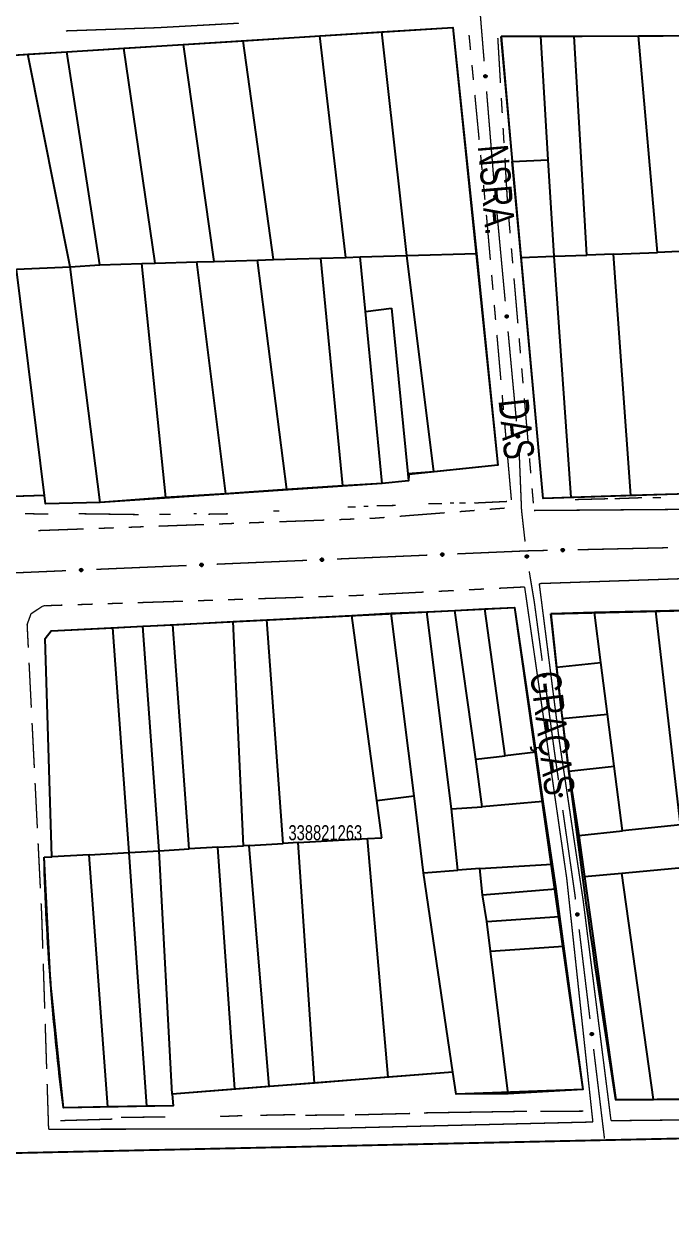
# Model space of a CAD drawing. Extents: x 203614 to 206284, y 4847494 to 4848495.
# Drawn here: x 204378.3 to 204464.2, y 4847542.4 to 4847702.6 of the extents above; entities that cross this region are included whole.
import ezdxf

# ---------------------------------------------------------------- set-up
doc = ezdxf.new("R2010")
doc.units = 0
doc.header["$LTSCALE"] = 1.5
doc.header["$MEASUREMENT"] = 0
doc.linetypes.add('PHANTOMX2', pattern=[5, 2.5, -0.5, 0.5, -0.5, 0.5, -0.5])
for name, color, linetype in [('CD-MALHA-LOTES', 40, 'CONTINUOUS'), ('CD_TXT_QUADRA', 7, 'CONTINUOUS'), ('HD-VALAS-DRENOS', 170, 'CONTINUOUS'), ('LM-LIM-SETOR-FISCAL', 7, 'CONTINUOUS'), ('RU-QUADRAS', 210, 'CONTINUOUS'), ('SV-EIXO-RUA-N-PAV', 6, 'CONTINUOUS'), ('SV-RUA-NAO-PAV-S-GUIA-C-GUIA', 7, 'PHANTOMX2'), ('SV-RUA-PAVIM-S-GUIA-C-GUIA', 7, 'CONTINUOUS'), ('SV-TXT-RUA-N-PAV-S-GUIA-C-GUIA', 7, 'CONTINUOUS')]:
    doc.layers.add(name, color=color, linetype=linetype)
doc.styles.add('ARIAL', font='ARIAL.TTF')
doc.linetypes.add('Limite', pattern='A,20,-3,[130,ltypeshp.shx,S=6.35,R=0,X=0,Y=0],-3,20', length=46)

msp = doc.modelspace()

# ---------------------------------------------------------------- linework, layer by layer
at = {"layer": 'CD-MALHA-LOTES', "flags": 128}
for points in [[(204425.82, 4847701.61), (204435.25, 4847702.2)], [(204435.25, 4847702.2), (204438.4, 4847672.17)], [(204399.51, 4847699.94), (204407.43, 4847700.44)], [(204407.43, 4847700.44), (204417.59, 4847701.09)], [(204411.46, 4847671.37), (204407.43, 4847700.44)], [(204417.59, 4847701.09), (204425.82, 4847701.61)], [(204421.04, 4847671.67), (204417.59, 4847701.09)], [(204429.17, 4847671.91), (204425.82, 4847701.61)], [(204446.94, 4847701.02), (204441.69, 4847701)], [(204441.69, 4847701), (204443.15, 4847684.41)], [(204446.94, 4847701.02), (204451.39, 4847701.04)], [(204447.93, 4847684.64), (204446.94, 4847701.02)], [(204451.39, 4847701.04), (204459.9, 4847701.07)], [(204453.08, 4847671.97), (204451.39, 4847701.04)], [(204459.9, 4847701.07), (204468.32, 4847701.11)], [(204462.46, 4847672.32), (204459.9, 4847701.07)], [(204378.82, 4847698.64), (204384, 4847698.96)], [(204384, 4847698.96), (204391.56, 4847699.44)], [(204388.4, 4847670.66), (204384, 4847698.96)], [(204391.56, 4847699.44), (204399.51, 4847699.94)], [(204395.73, 4847670.89), (204391.56, 4847699.44)], [(204403.56, 4847671.13), (204399.51, 4847699.94)], [(204374.33, 4847698.35), (204378.82, 4847698.64)], [(204384.44, 4847670.43), (204378.82, 4847698.64)], [(204443.15, 4847684.41), (204447.93, 4847684.64)], [(204444.32, 4847671.65), (204443.15, 4847684.41)], [(204448.71, 4847671.81), (204447.93, 4847684.64)], [(204411.46, 4847671.37), (204417.73, 4847671.56)], [(204417.73, 4847671.56), (204421.04, 4847671.67)], [(204420.68, 4847641.32), (204417.73, 4847671.56)], [(204421.04, 4847671.67), (204422.95, 4847671.72)], [(204422.95, 4847671.72), (204429.17, 4847671.91)], [(204423.67, 4847664.5), (204422.95, 4847671.72)], [(204429.17, 4847671.91), (204438.4, 4847672.17)], [(204432.74, 4847643.21), (204429.17, 4847671.91)], [(204438.4, 4847672.17), (204441.23, 4847644.09)], [(204444.32, 4847671.65), (204448.71, 4847671.81)], [(204447.27, 4847639.64), (204444.32, 4847671.65)], [(204448.71, 4847671.81), (204453.08, 4847671.97)], [(204450.98, 4847639.77), (204448.71, 4847671.81)], [(204456.59, 4847672.1), (204453.08, 4847671.97)], [(204456.59, 4847672.1), (204462.46, 4847672.32)], [(204458.9, 4847640.03), (204456.59, 4847672.1)], [(204465.33, 4847672.43), (204462.46, 4847672.32)], [(204377.31, 4847670.12), (204384.44, 4847670.43)], [(204381.05, 4847640.04), (204377.31, 4847670.12)], [(204384.44, 4847670.43), (204388.4, 4847670.66)], [(204388.45, 4847639.11), (204384.44, 4847670.43)], [(204388.4, 4847670.66), (204393.97, 4847670.84)], [(204393.97, 4847670.84), (204395.73, 4847670.89)], [(204397.17, 4847639.79), (204393.97, 4847670.84)], [(204395.73, 4847670.89), (204401.29, 4847671.06)], [(204401.29, 4847671.06), (204403.56, 4847671.13)], [(204405.12, 4847640.29), (204401.29, 4847671.06)], [(204403.56, 4847671.13), (204409.32, 4847671.31)], [(204409.32, 4847671.31), (204411.46, 4847671.37)], [(204413.23, 4847640.83), (204409.32, 4847671.31)], [(204423.67, 4847664.5), (204427.14, 4847664.91)], [(204425.87, 4847641.66), (204423.67, 4847664.5)], [(204427.14, 4847664.91), (204429.273038, 4847642.907036)], [(204432.74, 4847643.21), (204429.273038, 4847642.907036)], [(204429.273038, 4847642.907036), (204429.36, 4847642.01)], [(204441.23, 4847644.09), (204432.74, 4847643.21)], [(204420.68, 4847641.32), (204413.23, 4847640.83)], [(204425.87, 4847641.66), (204420.68, 4847641.32)], [(204429.36, 4847642.01), (204425.87, 4847641.66)], [(204381.05, 4847640.04), (204372.76, 4847639.8)], [(204381.19, 4847638.94), (204381.05, 4847640.04)], [(204397.17, 4847639.79), (204388.45, 4847639.11)], [(204405.12, 4847640.29), (204397.17, 4847639.79)], [(204413.23, 4847640.83), (204405.12, 4847640.29)], [(204450.98, 4847639.77), (204447.27, 4847639.64)], [(204458.9, 4847640.03), (204450.98, 4847639.77)], [(204468.13, 4847640.33), (204458.9, 4847640.03)], [(204388.45, 4847639.11), (204381.19, 4847638.94)], [(204435.51, 4847624.78), (204439.51, 4847624.99)], [(204439.51, 4847624.99), (204443.46, 4847625.19)], [(204442.2, 4847605.5), (204439.51, 4847624.99)], [(204443.46, 4847625.19), (204446.27, 4847605.97)], [(204406.09, 4847623.31), (204410.58, 4847623.55)], [(204410.58, 4847623.55), (204421.87, 4847624.14)], [(204412.75, 4847593.85), (204410.58, 4847623.55)], [(204421.87, 4847624.14), (204427.07, 4847624.41)], [(204425.16, 4847599.56), (204421.87, 4847624.14)], [(204427.07, 4847624.41), (204431.82, 4847624.59)], [(204430.12, 4847600.18), (204427.07, 4847624.41)], [(204431.82, 4847624.59), (204435.51, 4847624.78)], [(204435.08, 4847598.43), (204431.82, 4847624.59)], [(204438.31, 4847605.05), (204435.51, 4847624.78)], [(204454.07, 4847624.5), (204448.27, 4847624.36)], [(204448.27, 4847624.36), (204449.04, 4847617.28)], [(204462.22, 4847624.7), (204454.07, 4847624.5)], [(204454.92, 4847617.86), (204454.07, 4847624.5)], [(204469.47, 4847624.88), (204462.22, 4847624.7)], [(204465.51, 4847596.34), (204462.22, 4847624.7)], [(204382.04, 4847592.06), (204381.14, 4847621.07), (204381.92, 4847622.07), (204390.11, 4847622.48)], [(204390.11, 4847622.48), (204394.11, 4847622.69)], [(204392.28, 4847592.66), (204390.11, 4847622.48)], [(204394.11, 4847622.69), (204398.1, 4847622.9)], [(204396.28, 4847592.89), (204394.11, 4847622.69)], [(204398.1, 4847622.9), (204406.09, 4847623.31)], [(204400.27, 4847593.12), (204398.1, 4847622.9)], [(204407.45, 4847593.54), (204406.09, 4847623.31)], [(204449.04, 4847617.28), (204454.92, 4847617.86)], [(204449.04, 4847617.28), (204449.78, 4847610.44)], [(204455.8, 4847611.03), (204454.92, 4847617.86)], [(204449.78, 4847610.44), (204455.8, 4847611.03)], [(204456.69, 4847604.13), (204455.8, 4847611.03)], [(204449.78, 4847610.44), (204450.68, 4847603.47)], [(204446.27, 4847605.97), (204442.2, 4847605.5)], [(204446.27, 4847605.97), (204447.23, 4847599.42)], [(204438.31, 4847605.05), (204442.2, 4847605.5)], [(204439.17, 4847598.7), (204438.31, 4847605.05)], [(204450.68, 4847603.47), (204456.69, 4847604.13)], [(204450.68, 4847603.47), (204451.99, 4847594.91)], [(204457.8, 4847595.52), (204456.69, 4847604.13)], [(204425.16, 4847599.56), (204430.12, 4847600.18)], [(204425.82, 4847594.61), (204425.16, 4847599.56)], [(204431.37, 4847589.96), (204430.12, 4847600.18)], [(204447.23, 4847599.42), (204439.17, 4847598.7)], [(204447.23, 4847599.42), (204448.47, 4847591.1)], [(204435.08, 4847598.43), (204439.17, 4847598.7)], [(204435.93, 4847590.29), (204435.08, 4847598.43)], [(204465.51, 4847596.34), (204457.8, 4847595.52)], [(204423.95, 4847594.5), (204425.82, 4847594.61)], [(204451.99, 4847594.91), (204457.8, 4847595.52)], [(204451.99, 4847594.91), (204452.76, 4847589.45)], [(204396.28, 4847592.89), (204400.27, 4847593.12)], [(204404.07, 4847593.34), (204400.27, 4847593.12)], [(204404.07, 4847593.34), (204407.45, 4847593.54)], [(204406.34, 4847561.22), (204404.07, 4847593.34)], [(204408.23, 4847593.59), (204407.45, 4847593.54)], [(204408.23, 4847593.59), (204412.75, 4847593.85)], [(204410.89, 4847561.57), (204408.23, 4847593.59)], [(204414.73, 4847593.96), (204412.75, 4847593.85)], [(204414.73, 4847593.96), (204423.95, 4847594.5)], [(204416.9, 4847562.04), (204414.73, 4847593.96)], [(204426.66, 4847562.8), (204423.95, 4847594.5)], [(204381, 4847592.03), (204382.04, 4847592.06)], [(204383.55, 4847558.76), (204381.86, 4847575.46), (204381, 4847592.03)], [(204386.99, 4847592.35), (204382.04, 4847592.06)], [(204386.99, 4847592.35), (204392.28, 4847592.66)], [(204389.46, 4847558.88), (204386.99, 4847592.35)], [(204392.28, 4847592.66), (204396.28, 4847592.89)], [(204394.65, 4847558.95), (204392.28, 4847592.66)], [(204397.99, 4847560.57), (204396.28, 4847592.89)], [(204431.37, 4847589.96), (204435.93, 4847590.29)], [(204435.26, 4847563.47), (204431.37, 4847589.96)], [(204438.85, 4847590.53), (204435.93, 4847590.29)], [(204438.85, 4847590.53), (204448.47, 4847591.1)], [(204439.19, 4847587.03), (204438.85, 4847590.53)], [(204448.47, 4847591.1), (204448.93, 4847587.82)], [(204452.76, 4847589.45), (204457.7, 4847589.91)], [(204457.7, 4847589.91), (204466.19, 4847590.71)], [(204461.91, 4847559.85), (204457.7, 4847589.91)], [(204452.76, 4847589.45), (204456.93, 4847559.81)], [(204439.19, 4847587.03), (204448.93, 4847587.82)], [(204439.77, 4847583.5), (204439.19, 4847587.03)], [(204448.93, 4847587.82), (204449.43, 4847584.17)], [(204439.77, 4847583.5), (204449.43, 4847584.17)], [(204440.27, 4847579.53), (204439.77, 4847583.5)], [(204449.43, 4847584.17), (204449.96, 4847580.21)], [(204440.27, 4847579.53), (204449.96, 4847580.21)], [(204449.96, 4847580.21), (204452.53, 4847561.19)], [(204442.61, 4847560.61), (204440.27, 4847579.53)], [(204426.66, 4847562.8), (204416.9, 4847562.04)], [(204435.26, 4847563.47), (204426.66, 4847562.8)], [(204435.69, 4847560.57), (204435.26, 4847563.47)], [(204406.34, 4847561.22), (204397.99, 4847560.57)], [(204410.89, 4847561.57), (204406.34, 4847561.22)], [(204416.9, 4847562.04), (204410.89, 4847561.57)], [(204452.53, 4847561.19), (204442.61, 4847560.61)], [(204397.99, 4847560.57), (204398.11, 4847559)], [(204442.61, 4847560.61), (204435.69, 4847560.57)], [(204456.93, 4847559.81), (204461.91, 4847559.85)], [(204461.91, 4847559.85), (204469.89, 4847559.92)], [(204389.46, 4847558.88), (204383.55, 4847558.76)], [(204394.65, 4847558.95), (204389.46, 4847558.88)], [(204398.11, 4847559), (204394.65, 4847558.95)]]:
    msp.add_lwpolyline(points, dxfattribs=at)
at = {"layer": 'HD-VALAS-DRENOS', "const_width": 0.18, "flags": 128}
for points in [[(204406.85, 4847702.76), (204396, 4847702.16), (204383.88, 4847701.74)], [(204455.87, 4847639.62), (204451.49, 4847639.51)], [(204460.38, 4847639.76), (204456.77, 4847639.63)], [(204462.9, 4847639.78), (204461.81, 4847639.77)], [(204412.24, 4847637.98), (204411.42, 4847637.98)], [(204422.37, 4847638.52), (204421.32, 4847638.51)], [(204424.04, 4847638.63), (204423.42, 4847638.63)], [(204427.68, 4847638.73), (204425.15, 4847638.69)], [(204433.82, 4847638.97), (204432.02, 4847638.97)], [(204435.42, 4847639.05), (204434.89, 4847639.05)], [(204436.99, 4847639.05), (204436.11, 4847639.05)], [(204442.47, 4847639.26), (204438.1, 4847639.05)], [(204381.55, 4847637.58), (204378.45, 4847637.64)], [(204393.54, 4847637.52), (204385.57, 4847637.63)], [(204397.8, 4847637.56), (204396.29, 4847637.56)], [(204401.27, 4847637.63), (204400.84, 4847637.62)], [(204405.39, 4847637.62), (204402.8, 4847637.57)], [(204407.3, 4847557.71), (204404.37, 4847557.6)], [(204414.37, 4847557.85), (204409.71, 4847557.76)], [(204420.85, 4847557.82), (204415.68, 4847557.76)], [(204429.6, 4847558), (204422.26, 4847557.82)], [(204445.13, 4847558.29), (204431.43, 4847558.08)], [(204452.6, 4847558.31), (204446.88, 4847558.27)], [(204390.04, 4847557.25), (204383.15, 4847557.05)], [(204397.08, 4847557.55), (204391.21, 4847557.47)]]:
    msp.add_lwpolyline(points, dxfattribs=at)
at = {"layer": 'LM-LIM-SETOR-FISCAL', "linetype": 'Limite', "ltscale": 0.1, "const_width": 0.25}
msp.add_lwpolyline([(204221.1, 4847542.54), (204302.25, 4847551.62), (204365.793187, 4847552.497693), (205446.22, 4847576.17)], dxfattribs=at)
at = {"layer": 'RU-QUADRAS', "color": 6, "linetype": 'Continuous'}
for points in [[(204296.16, 4847693.42), (204435.25, 4847702.2), (204441.23, 4847644.09), (204429.43, 4847642.86), (204429.36, 4847642.01), (204425.87, 4847641.66), (204388.45, 4847639.11), (204381.19, 4847638.94), (204381.05, 4847640.04), (204365.35, 4847639.58), (204365.35, 4847637.75), (204360.08, 4847637.65), (204359.97, 4847640.06), (204345.37, 4847639.54), (204345.5, 4847638.09), (204335.99, 4847637.85), (204335.95, 4847638.84), (204321.89, 4847638.21), (204321.86, 4847636.65), (204302.68, 4847635.93)], [(204441.69, 4847701), (204624.62, 4847701.75), (204631.92, 4847675.47), (204636.96, 4847653.38), (204638.65, 4847647.74), (204491.21, 4847641.09), (204447.27, 4847639.64)]]:
    msp.add_lwpolyline(points, close=True, dxfattribs=at)
for points in [[(204448.27, 4847624.36), (204636.97, 4847628.94), (204644.03, 4847629.45), (204659.21, 4847566.26), (204626.49, 4847563.29), (204528.36, 4847560.39), (204456.93, 4847559.81, -0.0136644506)], [(204381, 4847592.03), (204382.04, 4847592.06), (204381.14, 4847621.07), (204381.92, 4847622.07), (204443.46, 4847625.19), (204452.53, 4847561.19), (204435.69, 4847560.57), (204435.26, 4847563.47), (204397.99, 4847560.57), (204398.11, 4847559), (204383.55, 4847558.76, -0.024504783)]]:
    msp.add_lwpolyline(points, format="xyb", close=True, dxfattribs=at)
at = {"layer": 'SV-EIXO-RUA-N-PAV', "const_width": 0.18, "flags": 128}
for points in [[(204438.65, 4847707.15), (204439.423072, 4847697.697958)], [(204439.749139, 4847693.71127), (204440.645822, 4847682.747879)], [(204440.645822, 4847682.747879), (204440.68, 4847682.33)], [(204440.68, 4847682.33), (204440.734106, 4847681.7518)], [(204441.106786, 4847677.769199), (204442.224825, 4847665.821397)], [(204442.597505, 4847661.838796), (204443.715544, 4847649.890993)], [(204444.072316, 4847645.907325), (204444.356914, 4847638.913113)], [(204444.356914, 4847638.913113), (204444.39, 4847638.1)], [(204444.39, 4847638.1), (204444.855294, 4847633.939724)], [(204451.859473, 4847632.851376), (204463.856491, 4847633.118859)], [(204403.89916, 4847630.930714), (204415.888094, 4847631.44593)], [(204419.884406, 4847631.617669), (204431.87334, 4847632.132885)], [(204435.869652, 4847632.304624), (204444.861353, 4847632.691036)], [(204444.861353, 4847632.691036), (204445.07, 4847632.7)], [(204445.07, 4847632.7), (204447.860467, 4847632.762216)], [(204374.33, 4847629.66), (204383.917602, 4847630.072021)], [(204387.913913, 4847630.243759), (204399.902848, 4847630.758975)], [(204445.409482, 4847629.979744), (204446.066024, 4847626.033993)], [(204446.066024, 4847626.033993), (204446.08, 4847625.95)], [(204446.08, 4847625.95), (204447.13424, 4847618.105673)], [(204447.667031, 4847614.141315), (204448.732612, 4847606.2126)], [(204448.732612, 4847606.2126), (204448.78, 4847605.86)], [(204448.78, 4847605.86), (204449.296974, 4847602.252625)], [(204449.864419, 4847598.293079), (204451.42489, 4847587.404327)], [(204451.42489, 4847587.404327), (204451.49, 4847586.95)], [(204451.49, 4847586.95), (204451.555069, 4847586.412896)], [(204452.036147, 4847582.44193), (204453.479378, 4847570.529035)], [(204453.960455, 4847566.558069), (204455.403687, 4847554.645174)]]:
    msp.add_lwpolyline(points, dxfattribs=at)
at = {"layer": 'SV-EIXO-RUA-N-PAV', "flags": 128}
for points in [[(204439.684107, 4847695.85679), (204439.721839, 4847695.825672), (204439.747905, 4847695.791213), (204439.761373, 4847695.756214), (204439.76521, 4847695.722183), (204439.765214, 4847695.686926), (204439.757375, 4847695.651379), (204439.739936, 4847695.613853), (204439.708987, 4847695.575783), (204439.671931, 4847695.551401), (204439.638325, 4847695.536362), (204439.60307, 4847695.530318), (204439.56882, 4847695.530888), (204439.532165, 4847695.540251), (204439.494308, 4847695.558295), (204439.45678, 4847695.590343), (204439.431458, 4847695.624301), (204439.41932, 4847695.658496), (204439.413468, 4847695.693977), (204439.413896, 4847695.729971), (204439.421791, 4847695.764821), (204439.440027, 4847695.802904), (204439.472149, 4847695.839525), (204439.505731, 4847695.865167), (204439.539745, 4847695.877782), (204439.574807, 4847695.882757), (204439.610169, 4847695.883191), (204439.64623, 4847695.876799), (204439.684107, 4847695.85679)], [(204441.016661, 4847679.913811), (204441.054755, 4847679.883137), (204441.081222, 4847679.848985), (204441.095098, 4847679.814146), (204441.099333, 4847679.780163), (204441.099749, 4847679.744908), (204441.092327, 4847679.709271), (204441.075328, 4847679.671544), (204441.044826, 4847679.633115), (204441.008058, 4847679.608301), (204440.97463, 4847679.592869), (204440.939449, 4847679.586413), (204440.905194, 4847679.586583), (204440.868432, 4847679.595516), (204440.830366, 4847679.613116), (204440.792467, 4847679.644723), (204440.766749, 4847679.678383), (204440.754212, 4847679.712433), (204440.747945, 4847679.747843), (204440.747952, 4847679.78384), (204440.755439, 4847679.81878), (204440.773228, 4847679.857074), (204440.80492, 4847679.894068), (204440.838199, 4847679.920101), (204440.872064, 4847679.933113), (204440.907064, 4847679.938498), (204440.942419, 4847679.939345), (204440.978552, 4847679.933376), (204441.016661, 4847679.913811)], [(204442.50738, 4847663.983408), (204442.545473, 4847663.952734), (204442.571941, 4847663.918581), (204442.585817, 4847663.883742), (204442.590052, 4847663.849759), (204442.590468, 4847663.814504), (204442.583046, 4847663.778868), (204442.566047, 4847663.74114), (204442.535545, 4847663.702711), (204442.498777, 4847663.677897), (204442.465349, 4847663.662466), (204442.430168, 4847663.65601), (204442.395913, 4847663.656179), (204442.359151, 4847663.665113), (204442.321085, 4847663.682713), (204442.283186, 4847663.714319), (204442.257468, 4847663.747979), (204442.244931, 4847663.78203), (204442.238664, 4847663.81744), (204442.23867, 4847663.853437), (204442.246158, 4847663.888376), (204442.263947, 4847663.92667), (204442.295638, 4847663.963664), (204442.328918, 4847663.989698), (204442.362783, 4847664.00271), (204442.397783, 4847664.008094), (204442.433138, 4847664.008942), (204442.469271, 4847664.002972), (204442.50738, 4847663.983408)], [(204443.998099, 4847648.053004), (204444.036192, 4847648.02233), (204444.062659, 4847647.988177), (204444.076536, 4847647.953339), (204444.08077, 4847647.919355), (204444.081187, 4847647.884101), (204444.073765, 4847647.848464), (204444.056766, 4847647.810736), (204444.026264, 4847647.772307), (204443.989496, 4847647.747494), (204443.956068, 4847647.732062), (204443.920886, 4847647.725606), (204443.886632, 4847647.725776), (204443.849869, 4847647.734709), (204443.811804, 4847647.752309), (204443.773904, 4847647.783916), (204443.748186, 4847647.817576), (204443.735649, 4847647.851626), (204443.729383, 4847647.887036), (204443.729389, 4847647.923033), (204443.736877, 4847647.957973), (204443.754666, 4847647.996267), (204443.786357, 4847648.03326), (204443.819636, 4847648.059294), (204443.853501, 4847648.072306), (204443.888502, 4847648.077691), (204443.923857, 4847648.078538), (204443.95999, 4847648.072569), (204443.998099, 4847648.053004)], [(204417.737976, 4847631.63561), (204417.770528, 4847631.672111), (204417.80597, 4847631.696825), (204417.841463, 4847631.708931), (204417.875616, 4847631.711449), (204417.910847, 4847631.710091), (204417.946065, 4847631.700884), (204417.982889, 4847631.682008), (204418.019734, 4847631.64961), (204418.042666, 4847631.611639), (204418.056395, 4847631.577477), (204418.061072, 4847631.542015), (204418.059179, 4847631.507813), (204418.048406, 4847631.471547), (204418.028912, 4847631.434415), (204417.995438, 4847631.398155), (204417.960526, 4847631.374164), (204417.925888, 4847631.363357), (204417.890207, 4847631.358881), (204417.854256, 4847631.360699), (204417.819738, 4847631.369935), (204417.782388, 4847631.38963), (204417.747036, 4847631.423143), (204417.72271, 4847631.45769), (204417.71142, 4847631.492167), (204417.707804, 4847631.527395), (204417.708737, 4847631.562747), (204417.716518, 4847631.598534), (204417.737976, 4847631.63561)], [(204433.723222, 4847632.322565), (204433.755775, 4847632.359066), (204433.791216, 4847632.38378), (204433.826709, 4847632.395885), (204433.860862, 4847632.398404), (204433.896093, 4847632.397045), (204433.931311, 4847632.387839), (204433.968135, 4847632.368963), (204434.00498, 4847632.336565), (204434.027912, 4847632.298594), (204434.041641, 4847632.264432), (204434.046318, 4847632.22897), (204434.044425, 4847632.194767), (204434.033652, 4847632.158501), (204434.014158, 4847632.12137), (204433.980684, 4847632.08511), (204433.945772, 4847632.061119), (204433.911134, 4847632.050311), (204433.875453, 4847632.045835), (204433.839502, 4847632.047654), (204433.804984, 4847632.05689), (204433.767634, 4847632.076585), (204433.732282, 4847632.110098), (204433.707957, 4847632.144645), (204433.696666, 4847632.179122), (204433.69305, 4847632.214349), (204433.693983, 4847632.249702), (204433.701764, 4847632.285489), (204433.723222, 4847632.322565)], [(204445.166216, 4847632.11242), (204445.206406, 4847632.084549), (204445.235248, 4847632.052376), (204445.25158, 4847632.018619), (204445.258234, 4847631.985026), (204445.261171, 4847631.949891), (204445.256316, 4847631.913815), (204445.242059, 4847631.874968), (204445.214383, 4847631.834456), (204445.179484, 4847631.807077), (204445.147245, 4847631.789294), (204445.112615, 4847631.780339), (204445.078436, 4847631.778058), (204445.041129, 4847631.784339), (204445.001903, 4847631.799172), (204444.96184, 4847631.827987), (204444.93378, 4847631.859722), (204444.91884, 4847631.892788), (204444.910058, 4847631.92766), (204444.907489, 4847631.963565), (204444.912459, 4847631.998951), (204444.927464, 4847632.038419), (204444.956429, 4847632.077584), (204444.987761, 4847632.105931), (204445.020609, 4847632.121332), (204445.055134, 4847632.129205), (204445.090338, 4847632.132579), (204445.126806, 4847632.129209), (204445.166216, 4847632.11242)], [(204449.713871, 4847632.913646), (204449.747171, 4847632.949468), (204449.783116, 4847632.973445), (204449.818851, 4847632.984814), (204449.853049, 4847632.986627), (204449.888244, 4847632.984541), (204449.923264, 4847632.974609), (204449.959691, 4847632.954976), (204449.995859, 4847632.921824), (204450.018001, 4847632.883388), (204450.031022, 4847632.84895), (204450.034966, 4847632.813399), (204450.032366, 4847632.779242), (204450.020847, 4847632.743207), (204450.00059, 4847632.706486), (204449.966374, 4847632.670924), (204449.930974, 4847632.64766), (204449.89612, 4847632.63757), (204449.860355, 4847632.633832), (204449.824449, 4847632.636392), (204449.790129, 4847632.64634), (204449.753193, 4847632.666802), (204449.718542, 4847632.701038), (204449.694935, 4847632.73608), (204449.684358, 4847632.770783), (204449.681471, 4847632.806078), (204449.683134, 4847632.841403), (204449.691652, 4847632.877022), (204449.713871, 4847632.913646)], [(204385.767483, 4847630.2617), (204385.800036, 4847630.298201), (204385.835478, 4847630.322916), (204385.870971, 4847630.335021), (204385.905124, 4847630.33754), (204385.940355, 4847630.336181), (204385.975573, 4847630.326974), (204386.012397, 4847630.308098), (204386.049242, 4847630.2757), (204386.072173, 4847630.23773), (204386.085903, 4847630.203568), (204386.09058, 4847630.168106), (204386.088686, 4847630.133903), (204386.077914, 4847630.097637), (204386.05842, 4847630.060506), (204386.024946, 4847630.024245), (204385.990034, 4847630.000254), (204385.955396, 4847629.989447), (204385.919715, 4847629.984971), (204385.883764, 4847629.986789), (204385.849245, 4847629.996025), (204385.811895, 4847630.01572), (204385.776544, 4847630.049233), (204385.752218, 4847630.083781), (204385.740928, 4847630.118258), (204385.737312, 4847630.153485), (204385.738245, 4847630.188837), (204385.746025, 4847630.224625), (204385.767483, 4847630.2617)], [(204401.752729, 4847630.948655), (204401.785282, 4847630.985156), (204401.820724, 4847631.009871), (204401.856217, 4847631.021976), (204401.89037, 4847631.024494), (204401.925601, 4847631.023136), (204401.960819, 4847631.013929), (204401.997643, 4847630.995053), (204402.034488, 4847630.962655), (204402.05742, 4847630.924685), (204402.071149, 4847630.890523), (204402.075826, 4847630.855061), (204402.073933, 4847630.820858), (204402.06316, 4847630.784592), (204402.043666, 4847630.747461), (204402.010192, 4847630.7112), (204401.97528, 4847630.687209), (204401.940642, 4847630.676402), (204401.904961, 4847630.671926), (204401.86901, 4847630.673744), (204401.834492, 4847630.68298), (204401.797141, 4847630.702675), (204401.76179, 4847630.736188), (204401.737464, 4847630.770735), (204401.726174, 4847630.805212), (204401.722558, 4847630.84044), (204401.723491, 4847630.875792), (204401.731272, 4847630.911579), (204401.752729, 4847630.948655)], [(204447.490597, 4847616.280557), (204447.529895, 4847616.251442), (204447.557717, 4847616.218383), (204447.572985, 4847616.184132), (204447.578585, 4847616.150347), (204447.580421, 4847616.115138), (204447.57444, 4847616.079231), (204447.558975, 4847616.040849), (204447.530045, 4847616.001223), (204447.494307, 4847615.974948), (204447.461528, 4847615.958183), (204447.426635, 4847615.950315), (204447.392401, 4847615.949104), (204447.355309, 4847615.95655), (204447.316565, 4847615.972602), (204447.277423, 4847616.002657), (204447.25037, 4847616.035254), (204447.236472, 4847616.068771), (204447.228785, 4847616.1039), (204447.227341, 4847616.139868), (204447.233415, 4847616.175081), (204447.249647, 4847616.214061), (204447.279823, 4847616.252301), (204447.312026, 4847616.279654), (204447.34534, 4847616.294019), (204447.380095, 4847616.300809), (204447.415387, 4847616.30308), (204447.451731, 4847616.298571), (204447.490597, 4847616.280557)], [(204449.669281, 4847600.430696), (204449.708832, 4847600.401926), (204449.736942, 4847600.369111), (204449.752509, 4847600.334995), (204449.758404, 4847600.30126), (204449.760548, 4847600.266068), (204449.754882, 4847600.230111), (204449.739753, 4847600.191595), (204449.711171, 4847600.151717), (204449.675663, 4847600.125131), (204449.643032, 4847600.108079), (204449.60821, 4847600.099907), (204449.573988, 4847600.098397), (204449.536832, 4847600.105518), (204449.497949, 4847600.121231), (204449.458546, 4847600.150941), (204449.431209, 4847600.183301), (204449.417018, 4847600.216695), (204449.409024, 4847600.251756), (204449.407265, 4847600.28771), (204449.413031, 4847600.322974), (204449.428922, 4847600.362094), (204449.458762, 4847600.400597), (204449.490725, 4847600.428231), (204449.523911, 4847600.442887), (204449.558606, 4847600.44998), (204449.593877, 4847600.45256), (204449.630259, 4847600.448369), (204449.669281, 4847600.430696)], [(204451.887609, 4847584.58329), (204451.926525, 4847584.553665), (204451.953913, 4847584.520246), (204451.968733, 4847584.485799), (204451.973892, 4847584.451944), (204451.97527, 4847584.416714), (204451.968821, 4847584.380888), (204451.952857, 4847584.342711), (204451.923413, 4847584.303465), (204451.887335, 4847584.277658), (204451.854341, 4847584.261322), (204451.819348, 4847584.253909), (204451.785101, 4847584.253145), (204451.748109, 4847584.261073), (204451.709578, 4847584.277629), (204451.670832, 4847584.308191), (204451.644206, 4847584.341138), (204451.630746, 4847584.374834), (204451.623516, 4847584.41006), (204451.622542, 4847584.446044), (204451.629074, 4847584.481175), (204451.645813, 4847584.519939), (204451.676484, 4847584.557783), (204451.709042, 4847584.584714), (204451.74254, 4847584.598644), (204451.77738, 4847584.60498), (204451.812699, 4847584.606791), (204451.848982, 4847584.601809), (204451.887609, 4847584.58329)], [(204453.811918, 4847568.699429), (204453.850833, 4847568.669804), (204453.878221, 4847568.636386), (204453.893042, 4847568.601938), (204453.898201, 4847568.568083), (204453.899578, 4847568.532853), (204453.89313, 4847568.497027), (204453.877166, 4847568.45885), (204453.847722, 4847568.419604), (204453.811644, 4847568.393797), (204453.778649, 4847568.377461), (204453.743657, 4847568.370048), (204453.70941, 4847568.369284), (204453.672418, 4847568.377212), (204453.633887, 4847568.393769), (204453.59514, 4847568.42433), (204453.568514, 4847568.457277), (204453.555054, 4847568.490973), (204453.547825, 4847568.526199), (204453.54685, 4847568.562183), (204453.553382, 4847568.597314), (204453.570122, 4847568.636078), (204453.600793, 4847568.673922), (204453.63335, 4847568.700853), (204453.666848, 4847568.714783), (204453.701689, 4847568.721119), (204453.737008, 4847568.72293), (204453.77329, 4847568.717948), (204453.811918, 4847568.699429)]]:
    msp.add_lwpolyline(points, close=True, dxfattribs=at)
for points in [[(204439.413896, 4847695.729971), (204439.431458, 4847695.624301)], [(204439.418831, 4847695.743122), (204439.443109, 4847695.613677)], [(204439.421791, 4847695.764821), (204439.45678, 4847695.590343)], [(204439.43373, 4847695.778568), (204439.474449, 4847695.582013)], [(204439.440027, 4847695.802904), (204439.494308, 4847695.558295)], [(204439.457926, 4847695.817512), (204439.512478, 4847695.552265)], [(204439.472149, 4847695.839525), (204439.532165, 4847695.540251)], [(204439.488118, 4847695.850101), (204439.549061, 4847695.540198)], [(204439.505731, 4847695.865167), (204439.56882, 4847695.530888)], [(204439.522254, 4847695.867953), (204439.585199, 4847695.53357)], [(204439.539745, 4847695.877782), (204439.60307, 4847695.530318)], [(204439.557058, 4847695.877645), (204439.61795, 4847695.534879)], [(204439.574807, 4847695.882757), (204439.638325, 4847695.536362)], [(204439.593888, 4847695.879288), (204439.6565, 4847695.548985)], [(204439.610169, 4847695.883191), (204439.671931, 4847695.551401)], [(204439.628444, 4847695.875269), (204439.690524, 4847695.568197)], [(204439.64623, 4847695.876799), (204439.708987, 4847695.575783)], [(204439.663445, 4847695.86581), (204439.722299, 4847695.598177)], [(204439.684107, 4847695.85679), (204439.739936, 4847695.613853)], [(204439.703971, 4847695.839005), (204439.747633, 4847695.639952)], [(204439.721839, 4847695.825672), (204439.757375, 4847695.651379)], [(204439.736783, 4847695.806093), (204439.75959, 4847695.677895)], [(204439.747905, 4847695.791213), (204439.765214, 4847695.686926)], [(204440.747952, 4847679.78384), (204440.766749, 4847679.678383)], [(204440.752732, 4847679.797048), (204440.778523, 4847679.667895)], [(204440.755439, 4847679.81878), (204440.792467, 4847679.644723)], [(204440.767216, 4847679.832666), (204440.810232, 4847679.6366)], [(204440.773228, 4847679.857074), (204440.830366, 4847679.613116)], [(204440.790955, 4847679.87189), (204440.848606, 4847679.6073)], [(204440.80492, 4847679.894068), (204440.868432, 4847679.595516)], [(204440.820764, 4847679.90483), (204440.885328, 4847679.595661)], [(204440.838199, 4847679.920101), (204440.905194, 4847679.586583)], [(204440.854689, 4847679.92308), (204440.921541, 4847679.589456)], [(204440.872064, 4847679.933113), (204440.939449, 4847679.586413)], [(204440.889376, 4847679.933179), (204440.954274, 4847679.591149)], [(204440.907064, 4847679.938498), (204440.97463, 4847679.592869)], [(204440.926185, 4847679.935253), (204440.992656, 4847679.605704)], [(204440.942419, 4847679.939345), (204441.008058, 4847679.608301)], [(204440.960786, 4847679.931638), (204441.026454, 4847679.625313)], [(204440.978552, 4847679.933376), (204441.044826, 4847679.633115)], [(204440.995895, 4847679.922589), (204441.057876, 4847679.655663)], [(204441.016661, 4847679.913811), (204441.075328, 4847679.671544)], [(204441.036732, 4847679.89626), (204441.082719, 4847679.697732)], [(204441.054755, 4847679.883137), (204441.092327, 4847679.709271)], [(204441.069926, 4847679.863733), (204441.094231, 4847679.735812)], [(204441.081222, 4847679.848985), (204441.099749, 4847679.744908)], [(204442.23867, 4847663.853437), (204442.257468, 4847663.747979)], [(204442.243451, 4847663.866645), (204442.269242, 4847663.737492)], [(204442.246158, 4847663.888376), (204442.283186, 4847663.714319)], [(204442.257934, 4847663.902262), (204442.30095, 4847663.706197)], [(204442.263947, 4847663.92667), (204442.321085, 4847663.682713)], [(204442.281674, 4847663.941487), (204442.339325, 4847663.676896)], [(204442.295638, 4847663.963664), (204442.359151, 4847663.665113)], [(204442.311483, 4847663.974427), (204442.376047, 4847663.665257)], [(204442.328918, 4847663.989698), (204442.395913, 4847663.656179)], [(204442.345408, 4847663.992677), (204442.41226, 4847663.659053)], [(204442.362783, 4847664.00271), (204442.430168, 4847663.65601)], [(204442.380095, 4847664.002775), (204442.444993, 4847663.660745)], [(204442.397783, 4847664.008094), (204442.465349, 4847663.662466)], [(204442.416904, 4847664.004849), (204442.483375, 4847663.675301)], [(204442.433138, 4847664.008942), (204442.498777, 4847663.677897)], [(204442.451505, 4847664.001234), (204442.517173, 4847663.694909)], [(204442.469271, 4847664.002972), (204442.535545, 4847663.702711)], [(204442.486613, 4847663.992185), (204442.548595, 4847663.725259)], [(204442.50738, 4847663.983408), (204442.566047, 4847663.74114)], [(204442.527451, 4847663.965856), (204442.573438, 4847663.767328)], [(204442.545473, 4847663.952734), (204442.583046, 4847663.778868)], [(204442.560645, 4847663.93333), (204442.58495, 4847663.805408)], [(204442.571941, 4847663.918581), (204442.590468, 4847663.814504)], [(204443.729389, 4847647.923033), (204443.748186, 4847647.817576)], [(204443.73417, 4847647.936241), (204443.759961, 4847647.807088)], [(204443.736877, 4847647.957973), (204443.773904, 4847647.783916)], [(204443.748653, 4847647.971859), (204443.791669, 4847647.775793)], [(204443.754666, 4847647.996267), (204443.811804, 4847647.752309)], [(204443.772392, 4847648.011083), (204443.830044, 4847647.746493)], [(204443.786357, 4847648.03326), (204443.849869, 4847647.734709)], [(204443.802202, 4847648.044023), (204443.866765, 4847647.734854)], [(204443.819636, 4847648.059294), (204443.886632, 4847647.725776)], [(204443.836126, 4847648.062273), (204443.902979, 4847647.728649)], [(204443.853501, 4847648.072306), (204443.920886, 4847647.725606)], [(204443.870814, 4847648.072372), (204443.935712, 4847647.730342)], [(204443.888502, 4847648.077691), (204443.956068, 4847647.732062)], [(204443.907623, 4847648.074445), (204443.974094, 4847647.744897)], [(204443.923857, 4847648.078538), (204443.989496, 4847647.747494)], [(204443.942223, 4847648.070831), (204444.007891, 4847647.764506)], [(204443.95999, 4847648.072569), (204444.026264, 4847647.772307)], [(204443.977332, 4847648.061782), (204444.039313, 4847647.794856)], [(204443.998099, 4847648.053004), (204444.056766, 4847647.810736)], [(204444.01817, 4847648.035453), (204444.064157, 4847647.836924)], [(204444.036192, 4847648.02233), (204444.073765, 4847647.848464)], [(204444.051364, 4847648.002926), (204444.075669, 4847647.875005)], [(204444.062659, 4847647.988177), (204444.081187, 4847647.884101)], [(204417.707804, 4847631.527395), (204418.056395, 4847631.577477)], [(204417.708737, 4847631.562747), (204418.042666, 4847631.611639)], [(204417.71142, 4847631.492167), (204418.061072, 4847631.542015)], [(204417.712007, 4847631.546328), (204418.044484, 4847631.596126)], [(204417.712226, 4847631.509461), (204418.057089, 4847631.55706)], [(204417.716518, 4847631.598534), (204418.019734, 4847631.64961)], [(204417.717359, 4847631.580703), (204418.026601, 4847631.630868)], [(204417.720565, 4847631.474309), (204418.057132, 4847631.524283)], [(204417.72271, 4847631.45769), (204418.059179, 4847631.507813)], [(204417.728164, 4847631.615311), (204417.997872, 4847631.663778)], [(204417.737085, 4847631.439509), (204418.049112, 4847631.488428)], [(204417.737976, 4847631.63561), (204417.982889, 4847631.682008)], [(204417.747036, 4847631.423143), (204418.048406, 4847631.471547)], [(204417.756515, 4847631.654772), (204417.957107, 4847631.690708)], [(204417.768482, 4847631.408079), (204418.035639, 4847631.452339)], [(204417.770528, 4847631.672111), (204417.946065, 4847631.700884)], [(204417.782388, 4847631.38963), (204418.028912, 4847631.434415)], [(204417.790671, 4847631.686287), (204417.919654, 4847631.704122)], [(204417.80597, 4847631.696825), (204417.910847, 4847631.710091)], [(204417.806462, 4847631.382396), (204418.004444, 4847631.415488)], [(204417.819738, 4847631.369935), (204417.995438, 4847631.398155)], [(204433.69305, 4847632.214349), (204434.041641, 4847632.264432)], [(204433.693983, 4847632.249702), (204434.027912, 4847632.298594)], [(204433.696666, 4847632.179122), (204434.046318, 4847632.22897)], [(204433.697253, 4847632.233283), (204434.02973, 4847632.283081)], [(204433.697472, 4847632.196416), (204434.042335, 4847632.244015)], [(204433.701764, 4847632.285489), (204434.00498, 4847632.336565)], [(204433.702605, 4847632.267657), (204434.011848, 4847632.317823)], [(204433.705812, 4847632.161264), (204434.042378, 4847632.211238)], [(204433.707957, 4847632.144645), (204434.044425, 4847632.194767)], [(204433.71341, 4847632.302266), (204433.983118, 4847632.350733)], [(204433.722331, 4847632.126464), (204434.034358, 4847632.175383)], [(204433.723222, 4847632.322565), (204433.968135, 4847632.368963)], [(204433.732282, 4847632.110098), (204434.033652, 4847632.158501)], [(204433.741761, 4847632.341727), (204433.942353, 4847632.377662)], [(204433.753729, 4847632.095034), (204434.020886, 4847632.139294)], [(204433.755775, 4847632.359066), (204433.931311, 4847632.387839)], [(204433.767634, 4847632.076585), (204434.014158, 4847632.12137)], [(204433.775917, 4847632.373242), (204433.9049, 4847632.391077)], [(204433.791216, 4847632.38378), (204433.896093, 4847632.397045)], [(204433.791708, 4847632.069351), (204433.98969, 4847632.102443)], [(204433.804984, 4847632.05689), (204433.980684, 4847632.08511)], [(204433.826552, 4847632.053093), (204433.956839, 4847632.07235)], [(204433.839502, 4847632.047654), (204433.945772, 4847632.061119)], [(204444.907489, 4847631.963565), (204444.93378, 4847631.859722)], [(204444.911313, 4847631.977081), (204444.946274, 4847631.850103)], [(204444.912459, 4847631.998951), (204444.96184, 4847631.827987)], [(204444.923212, 4847632.013643), (204444.98014, 4847631.821156)], [(204444.927464, 4847632.038419), (204445.001903, 4847631.799172)], [(204444.944086, 4847632.054465), (204445.020512, 4847631.794675)], [(204444.956429, 4847632.077584), (204445.041129, 4847631.784339)], [(204444.971463, 4847632.089452), (204445.057972, 4847631.785692)], [(204444.987761, 4847632.105931), (204445.078436, 4847631.778058)], [(204445.003996, 4847632.110082), (204445.094536, 4847631.782093)], [(204445.020609, 4847632.121332), (204445.112615, 4847631.780339)], [(204445.037872, 4847632.122635), (204445.127064, 4847631.786122)], [(204445.055134, 4847632.129205), (204445.147245, 4847631.789294)], [(204445.074439, 4847632.127336), (204445.164307, 4847631.803385)], [(204445.090338, 4847632.132579), (204445.179484, 4847631.807077)], [(204445.109209, 4847632.126205), (204445.196616, 4847631.82536)], [(204445.126806, 4847632.129209), (204445.214383, 4847631.834456)], [(204445.144875, 4847632.11969), (204445.225787, 4847631.85788)], [(204445.166216, 4847632.11242), (204445.242059, 4847631.874968)], [(204445.187491, 4847632.096349), (204445.247558, 4847631.901618)], [(204445.206406, 4847632.084549), (204445.256316, 4847631.913815)], [(204445.222926, 4847632.06628), (204445.256317, 4847631.940424)], [(204445.235248, 4847632.052376), (204445.261171, 4847631.949891)], [(204449.681471, 4847632.806078), (204450.031022, 4847632.84895)], [(204449.683134, 4847632.841403), (204450.018001, 4847632.883388)], [(204449.684358, 4847632.770783), (204450.034966, 4847632.813399)], [(204449.685522, 4847632.788057), (204450.031294, 4847632.828523)], [(204449.686065, 4847632.82492), (204450.019499, 4847632.867841)], [(204449.691652, 4847632.877022), (204449.995859, 4847632.921824)], [(204449.692125, 4847632.859177), (204450.002338, 4847632.902945)], [(204449.693133, 4847632.75274), (204450.03066, 4847632.795752)], [(204449.694935, 4847632.73608), (204450.032366, 4847632.779242)], [(204449.703642, 4847632.893555), (204449.974294, 4847632.936441)], [(204449.70893, 4847632.717606), (204450.021901, 4847632.76007)], [(204449.713871, 4847632.913646), (204449.959691, 4847632.954976)], [(204449.718542, 4847632.701038), (204450.020847, 4847632.743207)], [(204449.732803, 4847632.932421), (204449.934094, 4847632.964207)], [(204449.739672, 4847632.685535), (204450.007686, 4847632.724267)], [(204449.747171, 4847632.949468), (204449.923264, 4847632.974609)], [(204449.753193, 4847632.666802), (204450.00059, 4847632.706486)], [(204449.767602, 4847632.963224), (204449.896926, 4847632.978391)], [(204449.777113, 4847632.659072), (204449.975737, 4847632.688068)], [(204449.783116, 4847632.973445), (204449.888244, 4847632.984541)], [(204449.790129, 4847632.64634), (204449.966374, 4847632.670924)], [(204449.811613, 4847632.642098), (204449.942271, 4847632.65866)], [(204449.824449, 4847632.636392), (204449.930974, 4847632.64766)], [(204385.737312, 4847630.153485), (204386.085903, 4847630.203568)], [(204385.738245, 4847630.188837), (204386.072173, 4847630.23773)], [(204385.740928, 4847630.118258), (204386.09058, 4847630.168106)], [(204385.741515, 4847630.172418), (204386.073992, 4847630.222217)], [(204385.741734, 4847630.135552), (204386.086597, 4847630.183151)], [(204385.746025, 4847630.224625), (204386.049242, 4847630.2757)], [(204385.746867, 4847630.206793), (204386.056109, 4847630.256958)], [(204385.750073, 4847630.1004), (204386.08664, 4847630.150374)], [(204385.752218, 4847630.083781), (204386.088686, 4847630.133903)], [(204385.757672, 4847630.241402), (204386.027379, 4847630.289868)], [(204385.766592, 4847630.065599), (204386.07862, 4847630.114519)], [(204385.767483, 4847630.2617), (204386.012397, 4847630.308098)], [(204385.776544, 4847630.049233), (204386.077914, 4847630.097637)], [(204385.786023, 4847630.280862), (204385.986614, 4847630.316798)], [(204385.79799, 4847630.03417), (204386.065147, 4847630.078429)], [(204385.800036, 4847630.298201), (204385.975573, 4847630.326974)], [(204385.811895, 4847630.01572), (204386.05842, 4847630.060506)], [(204385.820179, 4847630.312377), (204385.949162, 4847630.330212)], [(204385.835478, 4847630.322916), (204385.940355, 4847630.336181)], [(204385.83597, 4847630.008486), (204386.033952, 4847630.041579)], [(204385.849245, 4847629.996025), (204386.024946, 4847630.024245)], [(204385.870813, 4847629.992229), (204386.001101, 4847630.011485)], [(204385.883764, 4847629.986789), (204385.990034, 4847630.000254)], [(204401.722558, 4847630.84044), (204402.071149, 4847630.890523)], [(204401.723491, 4847630.875792), (204402.05742, 4847630.924685)], [(204401.726174, 4847630.805212), (204402.075826, 4847630.855061)], [(204401.726761, 4847630.859373), (204402.059238, 4847630.909171)], [(204401.72698, 4847630.822506), (204402.071843, 4847630.870105)], [(204401.731272, 4847630.911579), (204402.034488, 4847630.962655)], [(204401.732113, 4847630.893748), (204402.041355, 4847630.943913)], [(204401.735319, 4847630.787355), (204402.071886, 4847630.837329)], [(204401.737464, 4847630.770735), (204402.073933, 4847630.820858)], [(204401.742918, 4847630.928357), (204402.012625, 4847630.976823)], [(204401.751838, 4847630.752554), (204402.063866, 4847630.801474)], [(204401.752729, 4847630.948655), (204401.997643, 4847630.995053)], [(204401.76179, 4847630.736188), (204402.06316, 4847630.784592)], [(204401.771269, 4847630.967817), (204401.97186, 4847631.003753)], [(204401.783236, 4847630.721125), (204402.050393, 4847630.765384)], [(204401.785282, 4847630.985156), (204401.960819, 4847631.013929)], [(204401.797141, 4847630.702675), (204402.043666, 4847630.747461)], [(204401.805425, 4847630.999332), (204401.934408, 4847631.017167)], [(204401.820724, 4847631.009871), (204401.925601, 4847631.023136)], [(204401.821216, 4847630.695441), (204402.019198, 4847630.728533)], [(204401.834492, 4847630.68298), (204402.010192, 4847630.7112)], [(204401.856059, 4847630.679183), (204401.986347, 4847630.69844)], [(204401.86901, 4847630.673744), (204401.97528, 4847630.687209)], [(204417.841305, 4847631.366138), (204417.971593, 4847631.385395)], [(204417.854256, 4847631.360699), (204417.960526, 4847631.374164)], [(204447.227341, 4847616.139868), (204447.25037, 4847616.035254)], [(204447.231586, 4847616.153258), (204447.262557, 4847616.025249)], [(204447.233415, 4847616.175081), (204447.277423, 4847616.002657)], [(204447.244623, 4847616.18943), (204447.295501, 4847615.995256)], [(204447.249647, 4847616.214061), (204447.316565, 4847615.972602)], [(204447.266763, 4847616.229579), (204447.335024, 4847615.967525)], [(204447.279823, 4847616.252301), (204447.355309, 4847615.95655)], [(204447.295221, 4847616.263693), (204447.372185, 4847615.957375)], [(204447.312026, 4847616.279654), (204447.392401, 4847615.949104)], [(204447.328383, 4847616.283294), (204447.408619, 4847615.952634)], [(204447.34534, 4847616.294019), (204447.426635, 4847615.950315)], [(204447.362636, 4847616.294782), (204447.441257, 4847615.955643)], [(204447.380095, 4847616.300809), (204447.461528, 4847615.958183)], [(204447.399331, 4847616.298337), (204447.479022, 4847615.971733)], [(204447.415387, 4847616.30308), (204447.494307, 4847615.974948)], [(204447.434049, 4847616.296119), (204447.512002, 4847615.992687)], [(204447.451731, 4847616.298571), (204447.530045, 4847616.001223)], [(204447.469494, 4847616.288491), (204447.542176, 4847616.024278)], [(204447.490597, 4847616.280557), (204447.558975, 4847616.040849)], [(204447.511359, 4847616.263828), (204447.565305, 4847616.067313)], [(204447.529895, 4847616.251442), (204447.57444, 4847616.079231)], [(204447.545836, 4847616.232665), (204447.575274, 4847616.105827)], [(204447.557717, 4847616.218383), (204447.580421, 4847616.115138)], [(204449.407265, 4847600.28771), (204449.431209, 4847600.183301)], [(204449.411393, 4847600.301136), (204449.443483, 4847600.173403)], [(204449.413031, 4847600.322974), (204449.458546, 4847600.150941)], [(204449.424113, 4847600.337421), (204449.476688, 4847600.1437)], [(204449.428922, 4847600.362094), (204449.497949, 4847600.121231)], [(204449.445901, 4847600.377762), (204449.516452, 4847600.116315)], [(204449.458762, 4847600.400597), (204449.536832, 4847600.105518)], [(204449.47406, 4847600.412123), (204449.5537, 4847600.10649)], [(204449.490725, 4847600.428231), (204449.573988, 4847600.098397)], [(204449.507049, 4847600.432014), (204449.590174, 4847600.102068)], [(204449.523911, 4847600.442887), (204449.60821, 4847600.099907)], [(204449.5412, 4847600.443801), (204449.622785, 4847600.105363)], [(204449.558606, 4847600.44998), (204449.643032, 4847600.108079)], [(204449.577863, 4847600.447676), (204449.660407, 4847600.121782)], [(204449.593877, 4847600.45256), (204449.675663, 4847600.125131)], [(204449.612599, 4847600.445762), (204449.693203, 4847600.143024)], [(204449.630259, 4847600.448369), (204449.711171, 4847600.151717)], [(204449.648109, 4847600.438445), (204449.7231, 4847600.174878)], [(204449.669281, 4847600.430696), (204449.739753, 4847600.191595)], [(204449.690188, 4847600.414149), (204449.745851, 4847600.218114)], [(204449.708832, 4847600.401926), (204449.754882, 4847600.230111)], [(204449.724937, 4847600.383289), (204449.755483, 4847600.256712)], [(204449.736942, 4847600.369111), (204449.760548, 4847600.266068)], [(204451.622542, 4847584.446044), (204451.644206, 4847584.341138)], [(204451.626961, 4847584.459377), (204451.656261, 4847584.330975)], [(204451.629074, 4847584.481175), (204451.670832, 4847584.308191)], [(204451.640468, 4847584.495376), (204451.688811, 4847584.300556)], [(204451.645813, 4847584.519939), (204451.709578, 4847584.277629)], [(204451.663129, 4847584.535233), (204451.72797, 4847584.272312)], [(204451.676484, 4847584.557783), (204451.748109, 4847584.261073)], [(204451.69203, 4847584.568973), (204451.764995, 4847584.261678)], [(204451.709042, 4847584.584714), (204451.785101, 4847584.253145)], [(204451.725445, 4847584.588141), (204451.801364, 4847584.256463)], [(204451.74254, 4847584.598644), (204451.819348, 4847584.253909)], [(204451.759844, 4847584.599181), (204451.834039, 4847584.259047)], [(204451.77738, 4847584.60498), (204451.854341, 4847584.261322)], [(204451.796583, 4847584.602257), (204451.87201, 4847584.274643)], [(204451.812699, 4847584.606791), (204451.887335, 4847584.277658)], [(204451.831269, 4847584.599587), (204451.905261, 4847584.295165)], [(204451.848982, 4847584.601809), (204451.923413, 4847584.303465)], [(204451.866611, 4847584.591498), (204451.935844, 4847584.32636)], [(204451.887609, 4847584.58329), (204451.952857, 4847584.342711)], [(204451.908151, 4847584.566292), (204451.959532, 4847584.36909)], [(204451.926525, 4847584.553665), (204451.968821, 4847584.380888)], [(204451.942219, 4847584.534682), (204451.970001, 4847584.40747)], [(204451.953913, 4847584.520246), (204451.97527, 4847584.416714)], [(204453.54685, 4847568.562183), (204453.568514, 4847568.457277)], [(204453.551269, 4847568.575517), (204453.58057, 4847568.447114)], [(204453.553382, 4847568.597314), (204453.59514, 4847568.42433)], [(204453.564776, 4847568.611515), (204453.61312, 4847568.416695)], [(204453.570122, 4847568.636078), (204453.633887, 4847568.393769)], [(204453.587438, 4847568.651372), (204453.652278, 4847568.388451)], [(204453.600793, 4847568.673922), (204453.672418, 4847568.377212)], [(204453.616338, 4847568.685113), (204453.689304, 4847568.377817)], [(204453.63335, 4847568.700853), (204453.70941, 4847568.369284)], [(204453.649753, 4847568.70428), (204453.725672, 4847568.372602)], [(204453.666848, 4847568.714783), (204453.743657, 4847568.370048)], [(204453.684153, 4847568.71532), (204453.758347, 4847568.375186)], [(204453.701689, 4847568.721119), (204453.778649, 4847568.377461)], [(204453.720891, 4847568.718396), (204453.796318, 4847568.390782)], [(204453.737008, 4847568.72293), (204453.811644, 4847568.393797)], [(204453.755577, 4847568.715726), (204453.829569, 4847568.411304)], [(204453.77329, 4847568.717948), (204453.847722, 4847568.419604)], [(204453.79092, 4847568.707637), (204453.860152, 4847568.442499)], [(204453.811918, 4847568.699429), (204453.877166, 4847568.45885)], [(204453.83246, 4847568.682431), (204453.88384, 4847568.48523)], [(204453.850833, 4847568.669804), (204453.89313, 4847568.497027)], [(204453.866528, 4847568.650821), (204453.89431, 4847568.523609)], [(204453.878221, 4847568.636386), (204453.899578, 4847568.532853)]]:
    msp.add_lwpolyline(points, dxfattribs=at)
at = {"layer": 'SV-RUA-NAO-PAV-S-GUIA-C-GUIA', "const_width": 0.18, "flags": 128}
for points in [[(204437.612715, 4847699.215235), (204437.420939, 4847701.20602)], [(204441.236607, 4847700.810358), (204441.589376, 4847694.820737)], [(204437.996268, 4847695.233667), (204437.804492, 4847697.224451)], [(204438.763372, 4847687.27053), (204438.188044, 4847693.242883)], [(204441.706966, 4847692.824197), (204441.824555, 4847690.827657)], [(204441.942145, 4847688.831116), (204442.059735, 4847686.834576)], [(204439.146925, 4847683.288961), (204438.955149, 4847685.279746)], [(204442.177324, 4847684.838036), (204442.471298, 4847679.846686)], [(204439.530477, 4847679.307393), (204439.338701, 4847681.298177)], [(204442.471298, 4847679.846686), (204442.53, 4847678.85)], [(204442.53, 4847678.85), (204442.530136, 4847678.848419)], [(204440.246141, 4847671.339523), (204439.722053, 4847677.31659)], [(204442.701603, 4847676.855783), (204442.873071, 4847674.863146)], [(204443.044538, 4847672.87051), (204443.216005, 4847670.877874)], [(204440.595533, 4847667.354812), (204440.420837, 4847669.347167)], [(204443.387473, 4847668.885238), (204443.901875, 4847662.907329)], [(204440.944926, 4847663.3701), (204440.770229, 4847665.362456)], [(204441.64371, 4847655.400678), (204441.119622, 4847661.377745)], [(204444.073342, 4847660.914693), (204444.24481, 4847658.922057)], [(204444.416277, 4847656.929421), (204444.587744, 4847654.936785)], [(204441.993102, 4847651.415966), (204441.818406, 4847653.408322)], [(204444.759212, 4847652.944148), (204445.273614, 4847646.96624)], [(204442.342495, 4847647.431255), (204442.167799, 4847649.42361)], [(204443.041279, 4847639.461832), (204442.517191, 4847645.438899)], [(204445.445081, 4847644.973604), (204445.616548, 4847642.980967)], [(204446.04, 4847638.06), (204495.08, 4847638.43), (204528.61, 4847640.12), (204564.46, 4847641.6), (204615.56, 4847642.95), (204636.97, 4847643.79)], [(204445.788016, 4847640.988331), (204445.959483, 4847638.995695)], [(204428.19052, 4847637.292089), (204434.172579, 4847637.75574)], [(204436.166598, 4847637.91029), (204438.160618, 4847638.06484)], [(204440.154638, 4847638.21939), (204442.148657, 4847638.373941)], [(204396.220073, 4847635.979222), (204402.216065, 4847636.198496)], [(204404.214729, 4847636.271587), (204406.213393, 4847636.344678)], [(204408.212057, 4847636.417769), (204410.21072, 4847636.490861)], [(204412.209384, 4847636.563952), (204418.205376, 4847636.783225)], [(204420.20404, 4847636.856317), (204422.202704, 4847636.929408)], [(204424.201368, 4847637.002499), (204424.68, 4847637.02)], [(204424.68, 4847637.02), (204426.1965, 4847637.137539)], [(204380.230761, 4847635.394492), (204386.226753, 4847635.613766)], [(204388.225417, 4847635.686857), (204390.224081, 4847635.759948)], [(204392.222745, 4847635.833039), (204394.221409, 4847635.906131)], [(204636.97, 4847634.67), (204614.17, 4847634.03), (204564.38, 4847631.85), (204529.69, 4847630.83), (204496.61, 4847630.06), (204446.74, 4847628.36)], [(204446.74, 4847628.36), (204449.41, 4847607.44), (204452.58, 4847586.23), (204456.27, 4847557.04)], [(204409.421382, 4847626.345575), (204415.418172, 4847626.541834)], [(204417.417101, 4847626.607253), (204419.416031, 4847626.672673)], [(204421.414961, 4847626.738093), (204422.39, 4847626.77)], [(204422.39, 4847626.77), (204423.413116, 4847626.822046)], [(204425.410533, 4847626.923655), (204431.402785, 4847627.228482)], [(204433.400202, 4847627.330092), (204435.397619, 4847627.431701)], [(204437.395037, 4847627.53331), (204439.392454, 4847627.634919)], [(204441.389871, 4847627.736528), (204444.385997, 4847627.888942)], [(204444.385997, 4847627.888942), (204444.8, 4847627.91)], [(204444.8, 4847627.91), (204450.39, 4847589.2), (204453.86, 4847556.87)], [(204379.25419, 4847624.340994), (204380.504184, 4847625.166964)], [(204380.504184, 4847625.166964), (204380.835178, 4847625.385678)], [(204380.835178, 4847625.385678), (204381.14, 4847625.42)], [(204381.14, 4847625.42), (204383.435295, 4847625.495119)], [(204385.434225, 4847625.560539), (204387.433155, 4847625.625958)], [(204389.432084, 4847625.691378), (204391.431014, 4847625.756798)], [(204393.429944, 4847625.822217), (204399.426733, 4847626.018476)], [(204401.425663, 4847626.083896), (204403.424593, 4847626.149316)], [(204405.423523, 4847626.214735), (204407.422452, 4847626.280155)], [(204378.74, 4847622.93), (204379.082391, 4847623.869558)], [(204379.082391, 4847623.869558), (204379.25419, 4847624.340994)]]:
    msp.add_lwpolyline(points, dxfattribs=at)
at = {"layer": 'SV-RUA-PAVIM-S-GUIA-C-GUIA', "const_width": 0.18, "flags": 128}
for points in [[(204378.744167, 4847622.84691), (204378.74, 4847622.93)], [(204378.894446, 4847619.850676), (204378.744167, 4847622.84691)], [(204379.29519, 4847611.86072), (204378.994632, 4847617.853187)], [(204379.695934, 4847603.870763), (204379.395376, 4847609.863231)], [(204380.096677, 4847595.880807), (204379.79612, 4847601.873274)], [(204380.497421, 4847587.89085), (204380.196863, 4847593.883318)], [(204380.67, 4847584.45), (204380.597607, 4847585.893361)], [(204380.687876, 4847583.895464), (204380.67, 4847584.45)], [(204380.816751, 4847579.89754), (204380.687876, 4847583.895464)], [(204381.0745, 4847571.901693), (204380.881188, 4847577.898579)], [(204381.33225, 4847563.905847), (204381.138938, 4847569.902732)], [(204381.59, 4847555.91), (204381.396688, 4847561.906885)], [(204456.27, 4847557.04), (204493.89, 4847557.45), (204525.66, 4847557.88), (204562.82, 4847559.07), (204596.16, 4847560.01), (204636.97, 4847561.05)], [(204453.86, 4847556.87), (204415.44, 4847555.94), (204381.59, 4847555.91)]]:
    msp.add_lwpolyline(points, dxfattribs=at)

# ---------------------------------------------------------------- texts
at = {"layer": 'CD_TXT_QUADRA', "style": 'ARIAL', "width": 0.7}
msp.add_text('338821263', height=2, dxfattribs=at).set_placement((204413.44, 4847594.28))
at = {"layer": 'SV-TXT-RUA-N-PAV-S-GUIA-C-GUIA', "style": 'ARIAL', "width": 0.7}
for s, rotation, p in [('NSRA.', 275, (204438.58, 4847686.45)), ('DAS', 276, (204441.32, 4847652.68)), ('GRAÇAS', 277, (204445.52, 4847616.45))]:
    msp.add_text(s, height=4, rotation=rotation, dxfattribs=at).set_placement(p)

doc.saveas('drawing.dxf')
